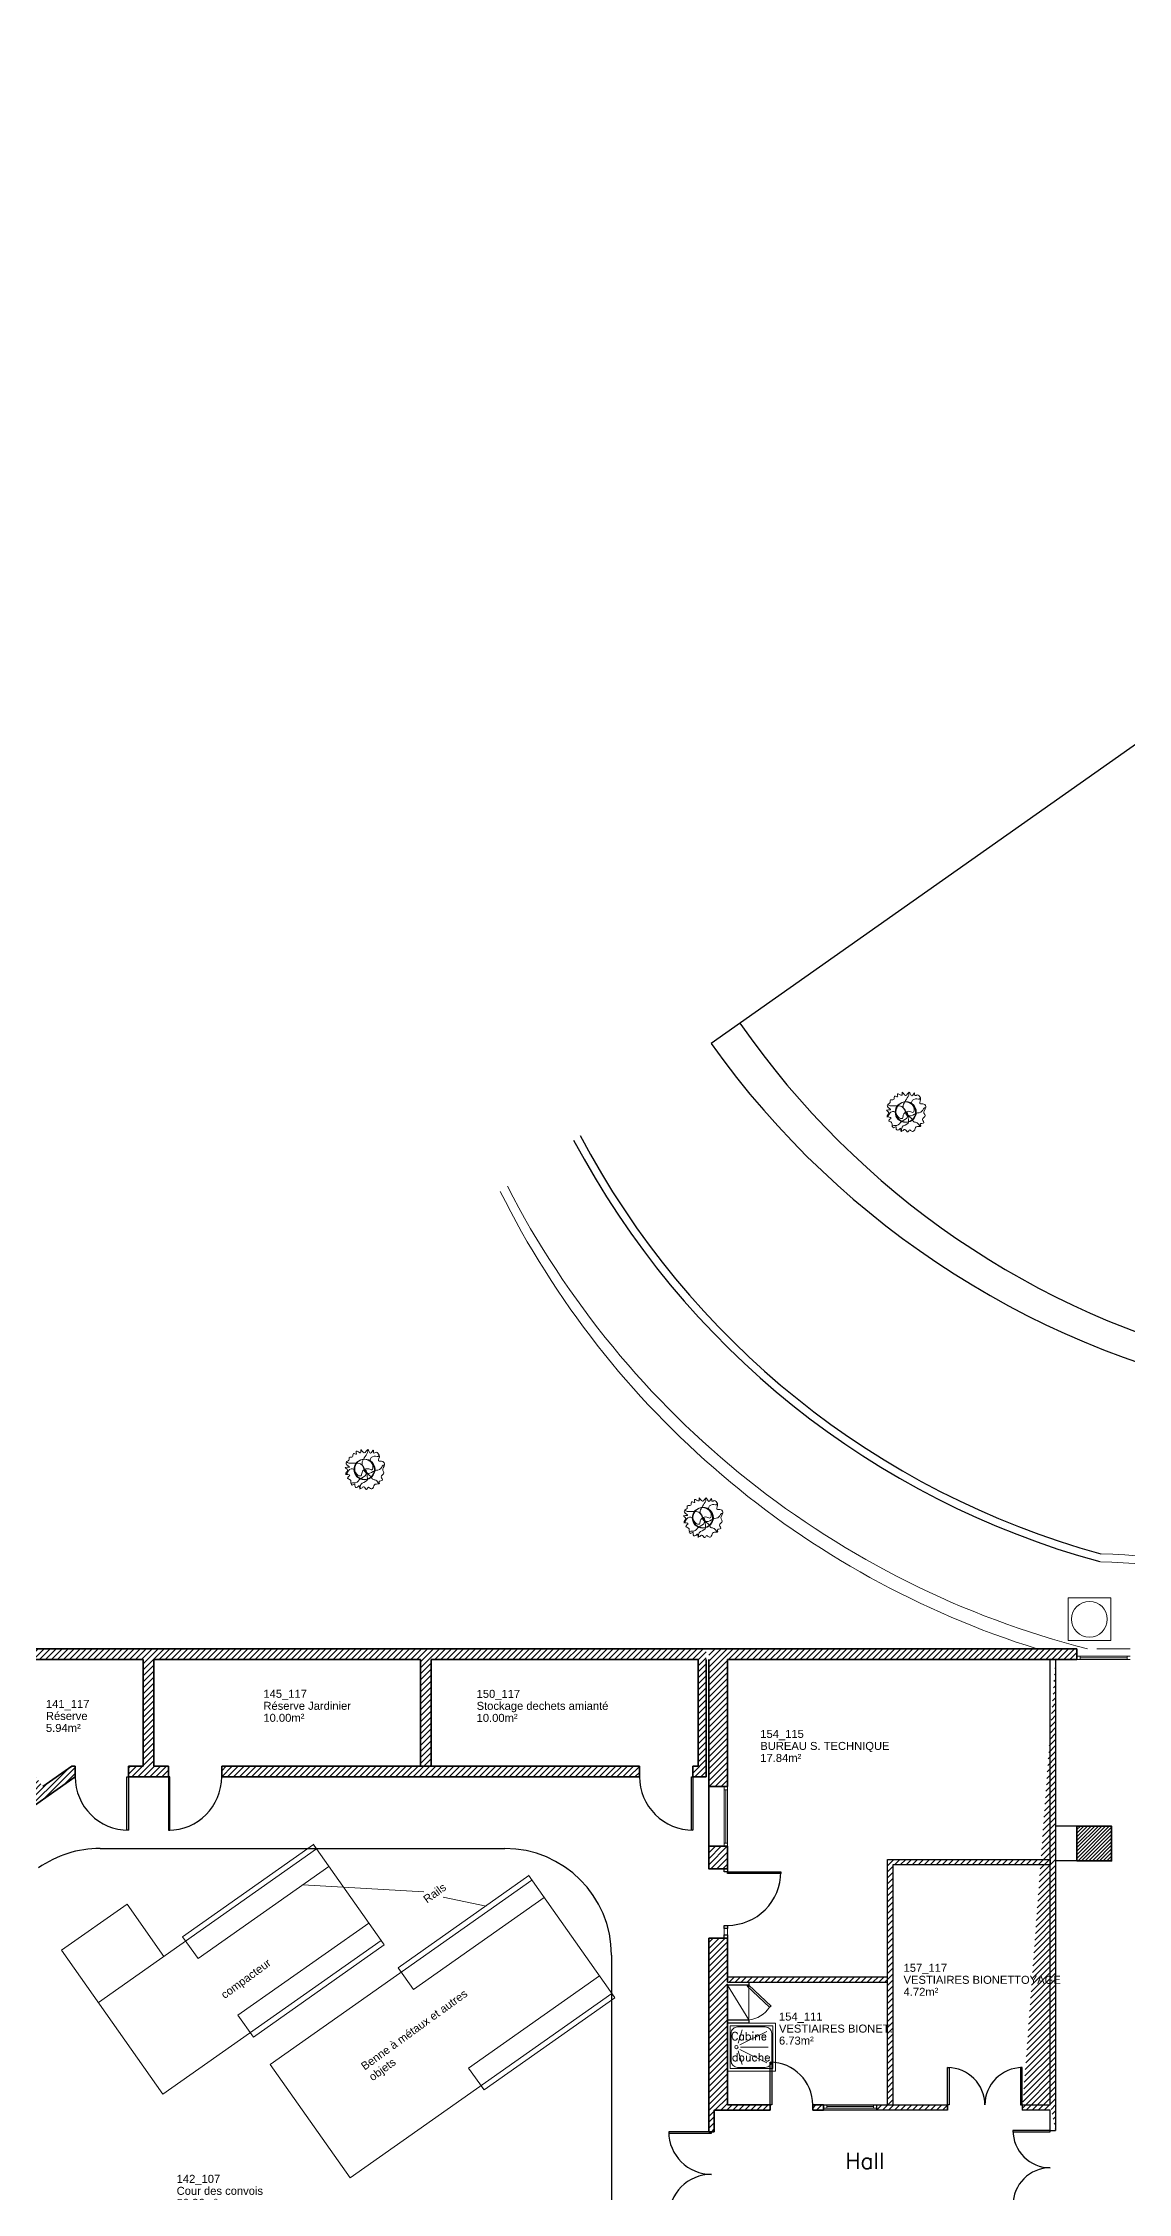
# Model space of a CAD drawing. Header units: metres. Extents: x -8 to 247, y -4 to 148.
# Drawn here: x 140.09 to 160.42, y 107.8 to 148.1 of the extents above; entities that cross this region are included whole.
import ezdxf

# ---------------------------------------------------------------- set-up
doc = ezdxf.new("R2010")
doc.units = ezdxf.units.M
doc.header["$LTSCALE"] = 5
doc.linetypes.add('CACHÉ', pattern=[0.25, 0.125, -0.125])
doc.linetypes.add('CONTINU', pattern=[0])
doc.layers.get('0').update_dxf_attribs({"lineweight": 0})
for name, color, linetype, lineweight in [('006 porte à batteuse', 7, 'Continuous', 0), ('007 Fenêtres', 4, 'Continuous', 0), ('00_tx_rep_local', 7, 'Continuous', 5), ('800 Espace-vert', 8, 'Continuous', 5), ('801 ABRES JARDINS', 8, 'Continuous', 0), ('900 equipement', 150, 'Continuous', 0), ('A_chass', 4, 'Continuous', 20), ('A_MURS_STRU', 7, 'Continuous', 35), ('A_SANI', 5, 'Continuous', 20), ('Projet cours des convois', 7, 'Continuous', 0)]:
    doc.layers.add(name, color=color, linetype=linetype, lineweight=lineweight)
for name, color, linetype in [('A_Etiqu_Local', 7, 'Continuous'), ('A_HACH_CLOIS', 7, 'CONTINU'), ('A_MUR_CLOI', 7, 'Continuous'), ('A_MURS_CLOI', 7, 'Continuous'), ('A_PORT', 7, 'Continuous'), ('limite de propriété', 7, 'Continuous')]:
    doc.layers.add(name, color=color, linetype=linetype)
doc.styles.add('Attribut', font='arial.ttf')
doc.styles.add('ROMANS', font='ROMANS')

# ---------------------------------------------------------------- blocks, each defined once
blk = doc.blocks.new('A_Etiqu_Local')
at = {"style": 'Attribut', "flags": 1}
for tag, p in [('CODE_HOPITAL', (-0.446, 1.632)), ('CODE_SITE', (-0.446, 1.407)), ('CODE_BATIMENT', (-0.446, 1.182)), ('CODE_SECTEUR', (-0.446, 0.957)), ('CODE_ETAGE', (-0.446, 0.732)), ('NOM_NORMALISE', (-0.446, -0.843)), ('SECTEUR_ACTIVITE', (-0.446, -1.068)), ('SOUS_SECTEUR_ACTIVITE', (-0.446, -1.293)), ('VOLUME', (-0.446, -1.518)), ('SERVICE', (-0.446, -1.743)), ('CODE_UG', (-0.446, -1.968)), ('CODE_UA', (-0.446, -2.193)), ('CODE_POLE', (-0.446, -2.418)), ('OCCUPANT_EXTERNE', (-0.446, -2.643)), ('DISPONIBILITE', (-0.446, -2.868)), ('ACCES_HANDICAPES', (-0.446, -3.093)), ('NATURE_SOL', (-0.446, -3.318)), ('AMIANTE', (-0.446, -3.768)), ('RISQUE_LABORATOIRE', (-0.446, -3.543))]:
    blk.add_attdef(tag, p, '', height=0.15, dxfattribs=at)
at = {"layer": 'A_Etiqu_Local', "style": 'Attribut'}
for tag, p in [('CODE_PIECE', (-0.446, 0.282)), ('NOM_USAGE', (-0.446, 0.057)), ('SURFACE', (-0.446, -0.168))]:
    blk.add_attdef(tag, p, '', height=0.15, dxfattribs=at)
blk = doc.blocks.new('Bac-douche-80')
for p, q in [((-80, -40), (-80, 40)), ((-80, 40), (0, 40)), ((-78, -26), (-78, 26)), ((-19.8, 0), (-71.6, 0)), ((-18, 4.1), (-68.6, 29.6)), ((-66, 38), (-14, 38)), ((-15.1, 7.2), (-22.6, 32.4)), ((-2, -26), (-2, 26)), ((0, -40), (0, 40)), ((-80, -40), (0, -40)), ((-18, -4.1), (-68.6, -29.6)), ((-66, -38), (-14, -38)), ((-15.1, -7.2), (-22.6, -32.4))]:
    blk.add_line(p, q)
blk.add_circle((-12, 0), 3.1)
for centre, start, end in [((-66, 26), 90, 180), ((-14, 26), 0, 90), ((-66, -26), 180, 270), ((-14, -26), 270, 0)]:
    blk.add_arc(centre, 12, start, end)

msp = doc.modelspace()

# ---------------------------------------------------------------- hatches: boundary and pattern name
at = {"layer": '800 Espace-vert'}
h = msp.add_hatch(dxfattribs=at)
h.set_pattern_fill('GRASS', color=3, style=0)
edge = h.paths.add_edge_path()
edge.add_line((130.858, 114.034), (131.424, 113.229))
edge.add_line((131.424, 113.229), (138.196, 117.999))
edge.add_line((138.196, 117.999), (158.718, 117.999))
edge.add_arc((163.831, 134.249), 17.036, 206.8513, 252.5322, ccw=False)
edge.add_line((148.632, 126.555), (137.736, 118.879))
edge.add_line((137.736, 118.879), (130.858, 114.034))
edge.add_line((130.858, 114.034), (131.238, 113.493))
at = {"layer": 'A_HACH_CLOIS'}
h = msp.add_hatch(dxfattribs=at)
h.set_pattern_fill('ANSI31', color=8, scale=0.025, style=0)
h.paths.add_polyline_path([(151.266, 115.799), (147.366, 115.799), (147.166, 115.799), (147.166, 115.799), (143.439, 115.799), (143.439, 115.599), (151.266, 115.599)], flags=17)
h.paths.add_polyline_path([(147.366, 117.799), (152.366, 117.799), (152.366, 115.799), (152.266, 115.799), (152.266, 115.6), (152.27, 115.6), (152.516, 115.599), (152.516, 115.799), (152.516, 117.799), (152.516, 117.999), (138.196, 117.999), (130.892, 112.854), (132.85, 110.075), (136.119, 112.377), (136.004, 112.54), (132.899, 110.353), (131.171, 112.806), (138.151, 117.723), (139.927, 115.303), (136.822, 113.116), (136.936, 112.953), (139.799, 114.97), (140.188, 115.244), (140.693, 115.599), (140.693, 115.799), (140.632, 115.799), (140.09, 115.418), (138.343, 117.799), (141.966, 117.799), (141.966, 115.799), (141.693, 115.799), (141.693, 115.599), (142.439, 115.599), (142.439, 115.799), (142.166, 115.799), (142.166, 117.799), (147.166, 117.799), (147.166, 115.799), (147.366, 115.799)])
h = msp.add_hatch(dxfattribs=at)
h.set_pattern_fill('ANSI31', color=8, scale=0.025, style=0)
h.paths.add_polyline_path([(152.916, 114.299), (152.566, 114.299), (152.566, 113.876), (152.916, 113.876)])
h.paths.add_polyline_path([(152.916, 117.799), (159.466, 117.799), (159.466, 117.999), (152.566, 117.999), (152.566, 117.799), (152.566, 115.419), (152.916, 115.419)])
h = msp.add_hatch(dxfattribs=at)
h.set_pattern_fill('ANSI31', color=8, scale=0.025, style=0)
h.paths.add_polyline_path([(158.966, 108.972), (159.066, 108.972)])
edge = h.paths.add_edge_path()
edge.add_line((159.066, 114.674), (159.066, 108.972))
edge.add_line((158.966, 109.449), (158.966, 117.799))
edge.add_line((159.066, 117.799), (159.066, 114.674))
edge.add_line((158.966, 108.972), (158.966, 109.349))
edge.add_line((158.966, 109.349), (158.441, 109.349))
edge.add_line((158.441, 109.449), (158.966, 109.449))
edge.add_line((158.441, 109.449), (158.441, 109.349))
h = msp.add_hatch(dxfattribs=at)
h.set_pattern_fill('ANSI31', color=8, scale=0.025, style=0)
edge = h.paths.add_edge_path()
edge.add_line((156.016, 113.949), (156.016, 109.449))
edge.add_line((155.916, 109.449), (155.916, 113.949))
edge.add_line((155.916, 113.949), (155.916, 114.049))
edge.add_line((155.916, 114.049), (158.966, 114.049))
edge.add_line((158.966, 114.049), (158.966, 113.949))
edge.add_line((158.966, 113.949), (156.016, 113.949))
h = msp.add_hatch(dxfattribs=at)
h.set_pattern_fill('ANSI31', color=8, scale=0.025, style=0)
h.paths.add_polyline_path([(152.566, 108.949), (152.666, 108.949), (152.666, 109.349), (153.716, 109.349), (153.716, 109.449), (152.916, 109.449), (152.916, 111.753), (155.916, 111.753), (155.916, 111.853), (152.916, 111.853), (152.916, 112.576), (152.566, 112.576)])
h = msp.add_hatch(dxfattribs=at)
h.set_pattern_fill('ANSI31', color=8, scale=0.025, style=0)
h.paths.add_polyline_path([(154.516, 109.349), (154.716, 109.349), (154.716, 109.449), (154.516, 109.449)])
h = msp.add_hatch(dxfattribs=at)
h.set_pattern_fill('ANSI31', color=8, scale=0.025, style=0)
h.paths.add_polyline_path([(155.716, 109.449), (157.041, 109.449), (157.041, 109.349), (155.716, 109.349)])
at = {"layer": 'A_MUR_CLOI'}
h = msp.add_hatch(dxfattribs=at)
h.set_pattern_fill('ANSI31', color=8, scale=0.015, style=0)
h.paths.add_polyline_path([(178.316, 113.499), (178.316, 113.999), (178.666, 113.999), (178.666, 113.499)])
h.paths.add_polyline_path([(174.316, 113.499), (174.316, 113.999), (174.666, 113.999), (174.666, 113.499)])
h.paths.add_polyline_path([(159.466, 114.024), (159.466, 114.674), (160.116, 114.674), (160.116, 114.024)])
h.paths.add_polyline_path([(159.541, 106.824), (159.541, 107.474), (160.041, 107.474), (160.041, 106.824)])
h.paths.add_polyline_path([(166.141, 106.849), (166.141, 107.449), (166.941, 107.449), (166.941, 106.849)])
h.paths.add_polyline_path([(173.391, 106.824), (173.391, 107.474), (174.291, 107.474), (174.291, 106.824)])
h.paths.add_polyline_path([(174.316, 106.824), (174.316, 107.474), (174.666, 107.474), (174.666, 106.824)])
h.paths.add_polyline_path([(178.316, 106.824), (178.316, 107.474), (178.666, 107.474), (178.666, 106.824)])
h.paths.add_polyline_path([(166.141, 99.649), (166.141, 100.249), (166.941, 100.249), (166.941, 99.649)])
h.paths.add_polyline_path([(159.241, 99.649), (159.241, 100.249), (160.041, 100.249), (160.041, 99.649)])
h.paths.add_polyline_path([(152.116, 99.649), (152.116, 100.249), (153.066, 100.249), (153.066, 99.649)])
h.paths.add_polyline_path([(151.716, 99.649), (151.716, 100.249), (152.066, 100.249), (152.066, 99.649)])
h.paths.add_polyline_path([(115.366, 92.349), (115.366, 92.749), (116.016, 92.749), (116.016, 92.349)])
h.paths.add_polyline_path([(120.716, 92.349), (120.066, 92.349), (120.066, 92.749), (120.716, 92.749)])
edge = h.paths.add_edge_path()
edge.add_line((116.016, 92.349), (115.366, 92.349))

# ---------------------------------------------------------------- linework, layer by layer
at = {"layer": '006 porte à batteuse', "color": 8, "linetype": 'Continuous'}
msp.add_line((152.916, 111.693), (153.316, 111.043), dxfattribs=at)
at = {"layer": '006 porte à batteuse', "color": 8, "linetype": 'CACHÉ'}
msp.add_line((153.316, 111.693), (153.316, 111.043), dxfattribs=at)
at = {"layer": '006 porte à batteuse', "color": 8, "linetype": 'Continuous'}
msp.add_lwpolyline([(153.735, 111.299), (153.705, 111.282), (153.286, 111.675), (153.316, 111.693)], close=True, dxfattribs=at)
msp.add_lwpolyline([(152.916, 111.043), (153.316, 111.043)], dxfattribs=at)
msp.add_arc((153.258, 111.573), 0.534, 276.2274, 326.8781, dxfattribs=at)
at = {"layer": '007 Fenêtres', "color": 8, "linetype": 'Continuous'}
for p, q in [((154.716, 109.449), (154.716, 109.349)), ((155.716, 109.389), (154.716, 109.389)), ((155.656, 109.419), (154.776, 109.419)), ((155.716, 109.449), (155.716, 109.349))]:
    msp.add_line(p, q, dxfattribs=at)
for points in [[(154.716, 109.449), (155.716, 109.449)], [(154.776, 109.449), (154.776, 109.389)], [(155.656, 109.389), (155.656, 109.449)]]:
    msp.add_lwpolyline(points, dxfattribs=at)
at = {"layer": '800 Espace-vert', "color": 8, "linetype": 'Continuous'}
msp.add_line((150.744, 104.149), (150.744, 112.257), dxfattribs=at)
at = {"layer": '800 Espace-vert', "color": 8}
msp.add_lwpolyline([(159.3, 118.154), (160.1, 118.154), (160.1, 118.954), (159.3, 118.954)], close=True, dxfattribs=at)
msp.add_circle((159.7, 118.554), 0.335, dxfattribs=at)
for centre, radius, start, end in [((163.737, 134.077), 16.843, 206.4586, 252.6625), ((163.859, 134.41), 16.939, 207.1993, 255.6576), ((159.29, 103.216), 16.578, 63.0952, 87.8472), ((159.29, 103.216), 16.428, 64.1453, 87.8472)]:
    msp.add_arc(centre, radius, start, end, dxfattribs=at)
at = {"layer": '801 ABRES JARDINS', "color": 8}
for centre in [(156.251, 128.058), (156.265, 128.061), (146.109, 121.36), (146.122, 121.363), (152.448, 120.454), (152.461, 120.458)]:
    msp.add_circle(centre, 0.191, dxfattribs=at)
at = {"layer": '801 ABRES JARDINS', "color": 8, "linetype": 'Continuous', "start_tangent": (0.516499, -0.856288), "end_tangent": (0.571008, -0.820944)}
for points in [[(156.532, 128.325), (156.522, 128.219), (156.599, 128.209), (156.633, 128.148), (156.599, 128.038), (156.622, 127.996), (156.572, 127.918), (156.596, 127.858), (156.53, 127.833), (156.538, 127.802), (156.456, 127.782), (156.415, 127.711), (156.369, 127.7), (156.333, 127.725), (156.297, 127.686), (156.24, 127.735), (156.199, 127.707), (156.175, 127.699), (156.161, 127.755), (156.11, 127.718), (156.081, 127.741), (156.076, 127.784), (156.027, 127.766), (156.007, 127.796), (155.99, 127.865), (155.938, 127.897), (155.981, 127.953), (155.908, 127.974), (155.94, 128.047), (155.896, 128.093), (155.974, 128.103), (155.914, 128.163), (155.928, 128.209), (155.965, 128.236), (155.971, 128.286), (156.032, 128.294), (156.052, 128.358), (156.103, 128.344), (156.104, 128.401), (156.186, 128.373), (156.19, 128.43), (156.253, 128.369), (156.321, 128.43), (156.373, 128.365), (156.422, 128.422), (156.432, 128.368), (156.474, 128.381), (156.532, 128.325)], [(146.39, 121.626), (146.379, 121.521), (146.457, 121.51), (146.49, 121.45), (146.457, 121.34), (146.479, 121.297), (146.429, 121.219), (146.453, 121.16), (146.387, 121.134), (146.395, 121.103), (146.314, 121.083), (146.272, 121.013), (146.226, 121.001), (146.19, 121.026), (146.154, 120.988), (146.098, 121.037), (146.057, 121.009), (146.032, 121), (146.019, 121.056), (145.967, 121.02), (145.938, 121.042), (145.933, 121.086), (145.884, 121.068), (145.864, 121.098), (145.847, 121.167), (145.795, 121.199), (145.838, 121.254), (145.765, 121.276), (145.797, 121.349), (145.753, 121.395), (145.831, 121.405), (145.772, 121.465), (145.785, 121.511), (145.823, 121.537), (145.829, 121.587), (145.889, 121.595), (145.909, 121.66), (145.96, 121.646), (145.961, 121.703), (146.043, 121.675), (146.047, 121.731), (146.11, 121.67), (146.178, 121.732), (146.23, 121.667), (146.279, 121.724), (146.289, 121.669), (146.331, 121.682), (146.39, 121.626)], [(152.729, 120.721), (152.719, 120.616), (152.796, 120.605), (152.829, 120.544), (152.796, 120.435), (152.818, 120.392), (152.768, 120.314), (152.792, 120.254), (152.727, 120.229), (152.734, 120.198), (152.653, 120.178), (152.612, 120.108), (152.565, 120.096), (152.529, 120.121), (152.494, 120.083), (152.437, 120.131), (152.396, 120.103), (152.372, 120.095), (152.358, 120.151), (152.307, 120.114), (152.277, 120.137), (152.272, 120.181), (152.223, 120.163), (152.203, 120.193), (152.187, 120.261), (152.134, 120.293), (152.177, 120.349), (152.105, 120.37), (152.136, 120.443), (152.092, 120.489), (152.17, 120.5), (152.111, 120.56), (152.124, 120.606), (152.162, 120.632), (152.168, 120.682), (152.228, 120.69), (152.248, 120.755), (152.3, 120.74), (152.301, 120.797), (152.382, 120.77), (152.387, 120.826), (152.449, 120.765), (152.517, 120.827), (152.569, 120.762), (152.618, 120.818), (152.628, 120.764), (152.67, 120.777), (152.729, 120.721)]]:
    msp.add_spline(points, degree=3, dxfattribs=at)
at = {"layer": '801 ABRES JARDINS', "color": 8}
for points, start_tangent, end_tangent in [([(156.269, 128.055), (156.217, 128.134), (156.018, 128.176), (155.921, 128.202)], (-0.926926, 0.375245), (-0.65772, 0.753263)), ([(156.26, 128.05), (156.218, 128.135), (156.287, 128.327), (156.315, 128.423)], (0.16158, 0.98686), (-0.301301, 0.953529)), ([(156.26, 128.05), (156.337, 128.07), (156.396, 128.055), (156.412, 128.136), (156.364, 128.235), (156.438, 128.306), (156.526, 128.317)], (-0.248629, 0.968599), (0.108955, 0.994047)), ([(156.26, 128.05), (156.331, 127.987), (156.451, 128.035), (156.562, 128.075), (156.626, 128.141)], (0.524597, -0.85135), (0.929959, -0.367662)), ([(156.269, 128.055), (156.212, 127.999), (156.194, 127.941), (156.116, 127.969), (156.056, 128.063), (155.957, 128.036), (155.902, 127.967)], (-0.697984, 0.716113), (-0.905695, 0.42393)), ([(156.269, 128.055), (156.286, 127.961), (156.182, 127.884), (156.09, 127.81), (156, 127.789)], (0.454314, -0.890842), (-0.169634, -0.985507)), ([(156.269, 128.055), (156.305, 127.948), (156.304, 127.852), (156.188, 127.778), (156.169, 127.691)], (0.94823, -0.317584), (-0.47219, -0.881497)), ([(156.26, 128.059), (156.371, 127.93), (156.408, 127.879), (156.469, 127.858), (156.531, 127.794)], (-0.640506, -0.767953), (0.864539, -0.502566)), ([(146.117, 121.351), (146.076, 121.437), (146.144, 121.629), (146.172, 121.725)], (0.16158, 0.98686), (-0.301301, 0.953529)), ([(146.126, 121.356), (146.069, 121.301), (146.051, 121.243), (145.973, 121.271), (145.913, 121.364), (145.814, 121.338), (145.759, 121.268)], (-0.697984, 0.716113), (-0.905695, 0.42393)), ([(146.126, 121.356), (146.075, 121.436), (145.875, 121.478), (145.779, 121.504)], (-0.926926, 0.375245), (-0.65772, 0.753263)), ([(146.126, 121.356), (146.143, 121.263), (146.039, 121.186), (145.947, 121.112), (145.858, 121.091)], (0.454314, -0.890842), (-0.169634, -0.985507)), ([(146.126, 121.356), (146.162, 121.25), (146.161, 121.153), (146.045, 121.08), (146.026, 120.993)], (0.94823, -0.317584), (-0.47219, -0.881497)), ([(146.117, 121.361), (146.229, 121.232), (146.266, 121.18), (146.326, 121.159), (146.389, 121.096)], (-0.640506, -0.767953), (0.864539, -0.502566)), ([(146.117, 121.351), (146.194, 121.371), (146.253, 121.356), (146.269, 121.438), (146.221, 121.537), (146.295, 121.608), (146.383, 121.619)], (-0.248629, 0.968599), (0.108955, 0.994047)), ([(146.117, 121.351), (146.188, 121.288), (146.308, 121.337), (146.419, 121.377), (146.483, 121.442)], (0.524597, -0.85135), (0.929959, -0.367662)), ([(152.465, 120.451), (152.414, 120.531), (152.214, 120.572), (152.118, 120.598)], (-0.926926, 0.375245), (-0.65772, 0.753263)), ([(152.456, 120.446), (152.415, 120.531), (152.483, 120.724), (152.511, 120.819)], (0.16158, 0.98686), (-0.301301, 0.953529)), ([(152.456, 120.446), (152.533, 120.466), (152.592, 120.451), (152.609, 120.532), (152.56, 120.632), (152.634, 120.703), (152.722, 120.714)], (-0.248629, 0.968599), (0.108955, 0.994047)), ([(152.456, 120.446), (152.527, 120.383), (152.647, 120.432), (152.758, 120.472), (152.823, 120.537)], (0.524597, -0.85135), (0.929959, -0.367662)), ([(152.465, 120.451), (152.408, 120.396), (152.39, 120.337), (152.312, 120.366), (152.253, 120.459), (152.153, 120.433), (152.098, 120.363)], (-0.697984, 0.716113), (-0.905695, 0.42393)), ([(152.465, 120.451), (152.482, 120.358), (152.378, 120.281), (152.286, 120.206), (152.197, 120.185)], (0.454314, -0.890842), (-0.169634, -0.985507)), ([(152.465, 120.451), (152.501, 120.345), (152.5, 120.248), (152.385, 120.174), (152.365, 120.088)], (0.94823, -0.317584), (-0.47219, -0.881497)), ([(152.457, 120.456), (152.568, 120.327), (152.605, 120.275), (152.666, 120.254), (152.728, 120.191)], (-0.640506, -0.767953), (0.864539, -0.502566))]:
    msp.add_spline(points, degree=3, dxfattribs=dict(at, start_tangent=start_tangent, end_tangent=end_tangent))
at = {"layer": '900 equipement', "color": 8}
for p, q in [((158.966, 114.224), (158.966, 113.049)), ((158.966, 110.649), (158.966, 109.449))]:
    msp.add_line(p, q, dxfattribs=at)
at = {"layer": 'A_chass', "color": 8, "linetype": 'CACHÉ'}
msp.add_line((160.466, 117.999), (159.466, 117.999), dxfattribs=at)
at = {"layer": 'A_chass', "color": 8, "linetype": 'Continuous'}
for p, q in [((160.466, 117.799), (159.466, 117.799)), ((159.526, 117.829), (160.406, 117.829)), ((152.886, 114.359), (152.886, 115.359)), ((152.916, 115.419), (152.916, 114.299))]:
    msp.add_line(p, q, dxfattribs=at)
at = {"layer": 'A_chass', "color": 8}
for p, q in [((152.856, 112.756), (152.856, 112.636)), ((152.916, 112.756), (152.916, 112.636))]:
    msp.add_line(p, q, dxfattribs=at)
at = {"layer": 'A_chass', "color": 8, "linetype": 'Continuous'}
for points in [[(159.466, 117.799), (159.466, 117.859), (160.466, 117.859)], [(159.526, 117.859), (159.526, 117.799)], [(160.406, 117.799), (160.406, 117.859)], [(152.856, 115.419), (152.916, 115.419)], [(152.916, 114.299), (152.856, 114.299), (152.856, 115.419)], [(152.916, 115.359), (152.856, 115.359)], [(152.856, 114.359), (152.916, 114.359)]]:
    msp.add_lwpolyline(points, dxfattribs=at)
at = {"layer": 'A_MUR_CLOI', "color": 8, "linetype": 'Continuous'}
for p, q in [((159.066, 117.799), (159.066, 114.674)), ((154.516, 109.449), (154.516, 109.349)), ((158.441, 109.449), (158.441, 109.349)), ((158.966, 108.972), (159.066, 108.972)), ((158.966, 108.972), (159.066, 108.972))]:
    msp.add_line(p, q, dxfattribs=at)
for points in [[(158.966, 116.199), (158.966, 117.799)], [(158.966, 109.449), (158.966, 117.799)], [(158.966, 109.449), (158.966, 116.099)], [(159.466, 114.674), (159.066, 114.674)], [(159.066, 114.674), (159.066, 108.972)], [(155.916, 109.449), (155.916, 113.949)], [(156.016, 113.949), (156.016, 109.449)], [(159.466, 114.024), (159.066, 114.024)], [(152.916, 111.853), (155.916, 111.853)], [(152.916, 111.753), (155.916, 111.753)], [(153.316, 111.753), (153.316, 111.693), (152.916, 111.693)], [(152.916, 111.043), (153.316, 111.043), (153.316, 110.983), (152.916, 110.983)], [(154.516, 109.449), (155.916, 109.449)], [(157.041, 109.349), (154.516, 109.349)], [(156.016, 109.449), (157.041, 109.449)], [(158.441, 109.449), (158.966, 109.449)], [(158.966, 109.349), (158.441, 109.349)], [(158.966, 108.972), (158.966, 109.349)]]:
    msp.add_lwpolyline(points, dxfattribs=at)
at = {"layer": 'A_MUR_CLOI', "color": 8}
msp.add_lwpolyline([(155.916, 113.949), (155.916, 114.049), (158.966, 114.049), (158.966, 113.949), (156.016, 113.949)], dxfattribs=at)
at = {"layer": 'A_MUR_CLOI', "color": 8, "linetype": 'Continuous'}
for points in [[(152.916, 113.816), (152.856, 113.816), (152.856, 113.876), (152.916, 113.876)], [(152.916, 112.756), (152.856, 112.756), (152.856, 112.816), (152.916, 112.816)], [(152.916, 112.576), (152.856, 112.576), (152.856, 112.636), (152.916, 112.636)]]:
    msp.add_lwpolyline(points, close=True, dxfattribs=at)
at = {"layer": 'A_MURS_CLOI', "color": 8}
msp.add_line((157.041, 109.349), (157.041, 109.449), dxfattribs=at)
for points in [[(154.716, 109.349), (154.516, 109.349), (154.516, 109.449), (154.716, 109.449)], [(154.516, 109.349), (154.716, 109.349), (154.716, 109.449), (154.516, 109.449)], [(155.716, 109.449), (157.041, 109.449), (157.041, 109.349), (155.716, 109.349)]]:
    msp.add_lwpolyline(points, close=True, dxfattribs=at)
at = {"layer": 'A_MURS_STRU', "color": 8, "linetype": 'Continuous'}
for p, q in [((138.196, 117.999), (159.466, 117.999)), ((138.343, 117.799), (141.966, 117.799)), ((141.966, 115.799), (141.966, 117.799)), ((142.166, 115.799), (142.166, 117.799)), ((142.166, 117.799), (147.166, 117.799)), ((147.166, 115.799), (147.166, 117.799)), ((147.366, 115.799), (147.366, 117.799)), ((147.366, 117.799), (152.366, 117.799)), ((152.366, 115.799), (152.366, 117.799)), ((152.516, 117.799), (152.516, 115.599)), ((152.566, 115.419), (152.566, 117.799)), ((152.916, 115.419), (152.916, 117.799)), ((152.916, 117.799), (159.466, 117.799)), ((159.466, 117.799), (159.466, 117.999)), ((140.09, 115.418), (140.632, 115.799)), ((140.632, 115.799), (140.693, 115.799)), ((140.693, 115.599), (140.693, 115.799)), ((141.693, 115.599), (141.693, 115.799)), ((141.693, 115.799), (141.966, 115.799)), ((142.166, 115.799), (142.439, 115.799)), ((142.439, 115.599), (142.439, 115.799)), ((143.439, 115.799), (151.266, 115.799)), ((143.439, 115.599), (143.439, 115.799)), ((151.266, 115.799), (151.266, 115.599)), ((152.266, 115.799), (152.266, 115.599)), ((152.266, 115.799), (152.366, 115.799)), ((140.188, 115.244), (140.693, 115.599)), ((141.693, 115.599), (142.439, 115.599)), ((143.439, 115.599), (151.266, 115.599)), ((152.266, 115.599), (152.516, 115.599)), ((152.566, 113.876), (152.566, 115.419)), ((152.566, 115.419), (152.916, 115.419)), ((139.799, 114.97), (140.188, 115.244)), ((152.916, 114.299), (152.566, 114.299)), ((152.916, 113.876), (152.916, 114.299)), ((152.916, 113.876), (152.566, 113.876)), ((152.916, 112.576), (152.566, 112.576)), ((152.566, 108.949), (152.566, 112.576)), ((152.916, 111.753), (152.916, 112.576)), ((152.916, 109.449), (152.916, 111.693)), ((153.716, 109.449), (153.716, 109.349))]:
    msp.add_line(p, q, dxfattribs=at)
msp.add_lwpolyline([(159.466, 114.024), (159.466, 114.674), (160.116, 114.674), (160.116, 114.024)], close=True, dxfattribs=at)
at = {"layer": 'A_MURS_STRU', "color": 8}
msp.add_lwpolyline([(152.916, 114.299), (152.566, 114.299), (152.566, 113.876), (152.916, 113.876), (152.916, 114.299)], dxfattribs=at)
at = {"layer": 'A_MURS_STRU', "color": 8, "linetype": 'Continuous'}
for points in [[(153.716, 109.349), (152.666, 109.349), (152.666, 108.949), (152.566, 108.949)], [(152.916, 109.449), (153.716, 109.449)]]:
    msp.add_lwpolyline(points, dxfattribs=at)
at = {"layer": 'A_PORT', "color": 8, "linetype": 'Continuous'}
for points in [[(141.693, 115.599), (141.693, 114.599), (141.663, 114.599), (141.663, 115.599)], [(142.439, 115.599), (142.439, 114.599), (142.469, 114.599), (142.469, 115.599)], [(152.27, 115.6), (152.27, 114.6), (152.24, 114.6), (152.24, 115.6)], [(152.916, 113.816), (153.916, 113.816), (153.916, 113.786), (152.916, 113.786)], [(153.716, 109.449), (153.716, 110.249), (153.746, 110.249), (153.746, 109.449)], [(157.041, 109.449), (157.041, 110.149), (157.071, 110.149), (157.071, 109.449)], [(158.441, 109.449), (158.441, 110.149), (158.411, 110.149), (158.411, 109.449)], [(152.616, 108.949), (151.816, 108.949), (151.816, 108.919), (152.616, 108.919)], [(158.966, 108.972), (158.266, 108.972), (158.266, 108.946), (158.966, 108.946)], [(158.966, 108.972), (158.266, 108.972), (158.266, 108.946), (158.966, 108.946)]]:
    msp.add_lwpolyline(points, close=True, dxfattribs=at)
for centre, radius, start, end in [((141.693, 115.599), 1, 180, 270), ((142.439, 115.599), 1, 270, 0), ((152.27, 115.6), 1, 180.0047, 270.0048), ((152.916, 113.816), 1, 270.0047, 0.0048), ((153.716, 109.449), 0.8, 0, 90), ((152.616, 108.949), 0.8, 180, 270), ((158.966, 108.972), 0.7, 180, 270), ((152.616, 107.349), 0.8, 90, 180), ((158.966, 107.572), 0.7, 90, 180)]:
    msp.add_arc(centre, radius, start, end, dxfattribs=at)
at = {"layer": 'A_PORT', "color": 8}
for centre, start, end in [((157.041, 109.449), 0, 90), ((158.441, 109.449), 90, 180)]:
    msp.add_arc(centre, 0.7, start, end, dxfattribs=at)
at = {"layer": 'A_SANI', "color": 8}
msp.add_lwpolyline([(153.816, 110.083), (152.916, 110.083), (152.916, 110.983), (153.816, 110.983)], close=True, dxfattribs=at)
msp.add_lwpolyline([(153.766, 110.133), (152.966, 110.133), (152.966, 110.933), (153.766, 110.933), (153.766, 110.133)], dxfattribs=at)
at = {"layer": 'limite de propriété', "color": 8}
msp.add_line((179.213, 148.097), (152.61, 129.345), dxfattribs=at)
at = {"layer": 'limite de propriété', "color": 8, "linetype": 'Continuous'}
for p, q in [((141.159, 114.257), (148.744, 114.257)), ((150.744, 112.257), (150.744, 104.149))]:
    msp.add_line(p, q, dxfattribs=at)
at = {"layer": 'limite de propriété', "color": 8}
for centre, radius, start, end in [((166.117, 138.704), 15.771, 214.7012, 256.5601), ((165.959, 138.863), 16.395, 215.4913, 259.6427), ((164.068, 134.943), 15.869, 207.8273, 254.7462), ((164.067, 134.945), 15.722, 207.7702, 254.679)]:
    msp.add_arc(centre, radius, start, end, dxfattribs=at)
at = {"layer": 'limite de propriété', "color": 8, "linetype": 'Continuous'}
for centre, start, end in [((141.159, 112.257), 90, 125.1528), ((148.744, 112.257), 0, 90)]:
    msp.add_arc(centre, 2, start, end, dxfattribs=at)
at = {"layer": 'Projet cours des convois', "color": 8, "linetype": 'Continuous'}
for p, q in [((141.13, 111.369), (145.217, 114.248)), ((142.707, 112.602), (145.16, 114.33)), ((142.995, 112.194), (145.448, 113.921)), ((144.348, 110.211), (149.253, 113.666)), ((146.743, 112.02), (149.195, 113.748)), ((147.031, 111.611), (149.483, 113.339)), ((140.439, 112.35), (141.665, 113.214)), ((143.744, 111.131), (146.196, 112.859)), ((142.339, 109.652), (146.427, 112.532)), ((144.032, 110.722), (146.484, 112.45)), ((148.067, 110.14), (150.52, 111.868)), ((145.845, 108.085), (150.75, 111.541)), ((148.355, 109.731), (150.808, 111.459))]:
    msp.add_line(p, q, dxfattribs=at)
at = {"layer": 'Projet cours des convois', "color": 8}
for p, q in [((142.707, 112.602), (145.16, 114.33)), ((145.154, 114.338), (145.212, 114.257)), ((145.16, 114.33), (145.217, 114.248)), ((145.217, 114.248), (146.427, 112.532)), ((149.195, 113.748), (146.743, 112.02)), ((150.802, 111.467), (149.19, 113.756)), ((147.225, 113.444), (144.961, 113.578)), ((147.587, 113.345), (148.397, 113.173)), ((141.665, 113.214), (142.356, 112.233)), ((142.707, 112.602), (142.995, 112.194)), ((144.032, 110.722), (146.484, 112.45)), ((146.484, 112.45), (146.427, 112.532)), ((140.439, 112.35), (142.339, 109.652)), ((147.031, 111.611), (146.743, 112.02)), ((146.743, 112.02), (146.8, 111.938)), ((148.355, 109.731), (150.808, 111.459)), ((150.808, 111.459), (150.75, 111.541)), ((143.744, 111.131), (144.032, 110.722)), ((145.845, 108.085), (144.348, 110.211)), ((148.355, 109.731), (148.067, 110.14)), ((148.298, 109.813), (148.355, 109.731))]:
    msp.add_line(p, q, dxfattribs=at)

# ---------------------------------------------------------------- block references
at = {"layer": 'A_Etiqu_Local', "color": 8}
ref = msp.add_blockref('A_Etiqu_Local', (140.591, 116.609), dxfattribs=at)
ref.add_attrib('CODE_PIECE', '141_117', (140.145, 116.891), dxfattribs={"height": 0.15, "style": 'Attribut'})
ref.add_attrib('NOM_USAGE', 'Réserve', (140.145, 116.666), dxfattribs={"height": 0.15, "style": 'Attribut'})
ref.add_attrib('SURFACE', '5.94m²', (140.145, 116.441), dxfattribs={"height": 0.15, "style": 'Attribut'})
ref = msp.add_blockref('A_Etiqu_Local', (144.666, 116.799), dxfattribs=at)
ref.add_attrib('CODE_PIECE', '145_117', (144.22, 117.081), dxfattribs={"height": 0.15, "style": 'Attribut'})
ref.add_attrib('NOM_USAGE', 'Réserve Jardinier', (144.22, 116.856), dxfattribs={"height": 0.15, "style": 'Attribut'})
ref.add_attrib('SURFACE', '10.00m²', (144.22, 116.631), dxfattribs={"height": 0.15, "style": 'Attribut'})
ref = msp.add_blockref('A_Etiqu_Local', (148.662, 116.798), dxfattribs=at)
ref.add_attrib('CODE_PIECE', '150_117', (148.216, 117.08), dxfattribs={"height": 0.15, "style": 'Attribut'})
ref.add_attrib('NOM_USAGE', 'Stockage dechets amianté', (148.216, 116.855), dxfattribs={"height": 0.15, "style": 'Attribut'})
ref.add_attrib('SURFACE', '10.00m²', (148.216, 116.63), dxfattribs={"height": 0.15, "style": 'Attribut'})
ref = msp.add_blockref('A_Etiqu_Local', (153.979, 116.047), dxfattribs=at)
ref.add_attrib('CODE_PIECE', '154_115', (153.532, 116.329), dxfattribs={"height": 0.15, "style": 'Attribut'})
ref.add_attrib('NOM_USAGE', 'BUREAU S. TECHNIQUE', (153.532, 116.104), dxfattribs={"height": 0.15, "style": 'Attribut'})
ref.add_attrib('SURFACE', '17.84m²', (153.532, 115.879), dxfattribs={"height": 0.15, "style": 'Attribut'})
ref = msp.add_blockref('A_Etiqu_Local', (156.664, 111.663), dxfattribs=at)
ref.add_attrib('CODE_PIECE', '157_117', (156.217, 111.945), dxfattribs={"height": 0.15, "style": 'Attribut'})
ref.add_attrib('NOM_USAGE', 'VESTIAIRES BIONETTOYAGE', (156.217, 111.72), dxfattribs={"height": 0.15, "style": 'Attribut'})
ref.add_attrib('SURFACE', '4.72m²', (156.217, 111.495), dxfattribs={"height": 0.15, "style": 'Attribut'})
ref = msp.add_blockref('A_Etiqu_Local', (154.328, 110.749), dxfattribs=at)
ref.add_attrib('CODE_PIECE', '154_111', (153.882, 111.031), dxfattribs={"height": 0.15, "style": 'Attribut'})
ref.add_attrib('NOM_USAGE', 'VESTIAIRES BIONET.', (153.882, 110.806), dxfattribs={"height": 0.15, "style": 'Attribut'})
ref.add_attrib('SURFACE', '6.73m²', (153.882, 110.581), dxfattribs={"height": 0.15, "style": 'Attribut'})
ref = msp.add_blockref('A_Etiqu_Local', (143.042, 107.708), dxfattribs=at)
ref.add_attrib('CODE_PIECE', '142_107', (142.595, 107.99), dxfattribs={"height": 0.15, "style": 'Attribut'})
ref.add_attrib('NOM_USAGE', 'Cour des convois', (142.595, 107.765), dxfattribs={"height": 0.15, "style": 'Attribut'})
ref.add_attrib('SURFACE', '50.26m²', (142.595, 107.54), dxfattribs={"height": 0.15, "style": 'Attribut'})
at = {"layer": 'A_SANI', "color": 8, "xscale": 0.01, "yscale": 0.01, "zscale": 0.01, "rotation": 180}
msp.add_blockref('Bac-douche-80', (152.966, 110.533), dxfattribs=at)

# ---------------------------------------------------------------- texts
at = {"layer": '00_tx_rep_local', "color": 8, "linetype": 'Continuous', "style": 'ROMANS'}
msp.add_text('Hall', height=0.3, dxfattribs=at).set_placement((155.127, 108.252))
at = {"layer": 'A_SANI', "color": 8, "style": 'ROMANS'}
for s, p in [('Cabine', (152.987, 110.665)), ('douche', (153.001, 110.272))]:
    msp.add_text(s, height=0.15, dxfattribs=at).set_placement(p)
at = {"layer": 'Projet cours des convois', "color": 8, "char_height": 0.15, "attachment_point": 1}
for s, insert, width, rotation in [('{\\fArial|b0|i0|c0|p34;Rails}', (147.198, 113.345), 2.47, 36), ('{\\fArial|b0|i0|c0|p34;compacteur}', (143.406, 111.554), 2.47043, 36.2432), ('{\\fArial|b0|i0|c0|p34;Benne à métaux et autres objets}', (146.031, 110.215), 2.47, 36)]:
    msp.add_mtext(s, dxfattribs=dict(at, insert=insert, width=width, rotation=rotation))

doc.saveas('drawing.dxf')
